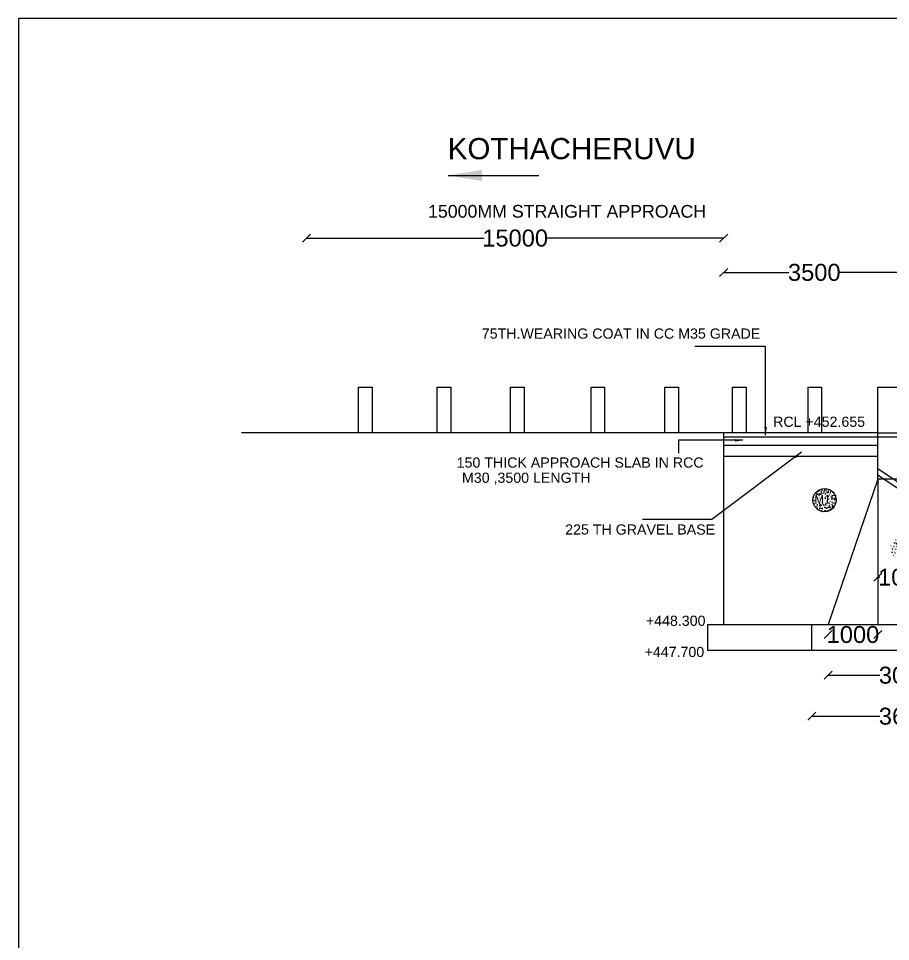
# Model space of a CAD drawing. Header units: millimetres. Extents: x 5124 to 3235262, y 2311 to 45960846.
# Drawn here: x 3188925 to 3199222, y 45949950 to 45960846 of the extents above; entities that cross this region are included whole.
import ezdxf

# ---------------------------------------------------------------- set-up
doc = ezdxf.new("R2010")
doc.units = ezdxf.units.MM
doc.header["$MEASUREMENT"] = 0
doc.layers.add('DRAWING', color=7, linetype='Continuous')
doc.layers.add('TEXT', color=7, linetype='Continuous')
doc.styles.get("Standard").update_dxf_attribs({"font": 'arial.ttf', "height": 200})
doc.dimstyles.get("Standard").update_dxf_attribs({"dimtxt": 200, "dimasz": 110, "dimexe": 0.18, "dimexo": 0.0625, "dimgap": 0.09, "dimtad": 0, "dimtih": 1, "dimtoh": 1, "dimdec": 0, "dimzin": 0, "dimdsep": 46, "dimtxsty": 'Standard', "dimblk": 'OBLIQUE', "dimcen": 0.09, "dimse1": 1, "dimse2": 1, "dimadec": 0, "dimazin": 0, "dimtfac": 1, "dimtdec": 0, "dimtofl": 0, "dimtmove": 0, "dimatfit": 3, "dimfxl": 1, "dimtolj": 1, "dimtzin": 0, "dimarcsym": 0})

# ---------------------------------------------------------------- blocks, each defined once
blk = doc.blocks.new('_Oblique')
at = {"color": 0, "linetype": 'ByBlock', "lineweight": -2}
blk.add_line((-0.5, -0.5), (0.5, 0.5), dxfattribs=at)
blk = doc.blocks.new('*D27')
at = {"layer": 'Defpoints', "color": 0, "transparency": 16777216}
for p in [(3192327, 45958253), (3192327, 45958253), (3197251, 45955955)]:
    blk.add_point(p, dxfattribs=at)
at = {"layer": 'DRAWING', "color": 0, "lineweight": -2, "transparency": 16777216}
for p, q in [((3192327, 45958253), (3194422, 45958253)), ((3197251, 45958253), (3195155, 45958253))]:
    blk.add_line(p, q, dxfattribs=at)
at = {"layer": 'DRAWING', "color": 0, "lineweight": -2, "transparency": 16777216, "xscale": 95, "yscale": 95, "zscale": 95, "rotation": 180}
blk.add_blockref('_Oblique', (3192327, 45958253), dxfattribs=at)
at = {"layer": 'DRAWING', "color": 0, "lineweight": -2, "transparency": 16777216, "xscale": 95, "yscale": 95, "zscale": 95}
blk.add_blockref('_Oblique', (3197251, 45958253), dxfattribs=at)
at = {"layer": 'DRAWING', "color": 0, "transparency": 16777216, "insert": (3194789, 45958253), "char_height": 200, "attachment_point": 5}
blk.add_mtext('\\A1;15000', dxfattribs=at)
blk = doc.blocks.new('*D28')
at = {"layer": 'Defpoints', "color": 0, "transparency": 16777216}
for p in [(3197251, 45958253), (3199391, 45957848), (3199391, 45956494)]:
    blk.add_point(p, dxfattribs=at)
at = {"layer": 'DRAWING', "color": 0, "lineweight": -2, "transparency": 16777216}
for p, q in [((3197251, 45957848), (3198022, 45957848)), ((3199391, 45957848), (3198619, 45957848))]:
    blk.add_line(p, q, dxfattribs=at)
at = {"layer": 'DRAWING', "color": 0, "lineweight": -2, "transparency": 16777216, "xscale": 95, "yscale": 95, "zscale": 95, "rotation": 180}
blk.add_blockref('_Oblique', (3197251, 45957848), dxfattribs=at)
at = {"layer": 'DRAWING', "color": 0, "lineweight": -2, "transparency": 16777216, "xscale": 95, "yscale": 95, "zscale": 95}
blk.add_blockref('_Oblique', (3199391, 45957848), dxfattribs=at)
at = {"layer": 'DRAWING', "color": 0, "transparency": 16777216, "insert": (3198321, 45957848), "char_height": 200, "attachment_point": 5}
blk.add_mtext('\\A1;3500', dxfattribs=at)
blk = doc.blocks.new('*D37')
at = {"layer": 'Defpoints', "color": 0, "transparency": 16777216}
for p in [(3199071, 45954250), (3199699, 45954250), (3199699, 45954250)]:
    blk.add_point(p, dxfattribs=at)
at = {"layer": 'DRAWING', "color": 0, "lineweight": -2, "transparency": 16777216}
for p, q in [((3199071, 45954250), (3199096, 45954250)), ((3199699, 45954250), (3199674, 45954250))]:
    blk.add_line(p, q, dxfattribs=at)
at = {"layer": 'DRAWING', "color": 0, "lineweight": -2, "transparency": 16777216, "xscale": 95, "yscale": 95, "zscale": 95, "rotation": 180}
blk.add_blockref('_Oblique', (3199071, 45954250), dxfattribs=at)
at = {"layer": 'DRAWING', "color": 0, "lineweight": -2, "transparency": 16777216, "xscale": 95, "yscale": 95, "zscale": 95}
blk.add_blockref('_Oblique', (3199699, 45954250), dxfattribs=at)
at = {"layer": 'DRAWING', "color": 0, "transparency": 16777216, "insert": (3199385, 45954250), "char_height": 200, "attachment_point": 5}
blk.add_mtext('\\A1;1000', dxfattribs=at)
blk = doc.blocks.new('*D39')
at = {"layer": 'Defpoints', "color": 0, "transparency": 16777216}
for p in [(3198486, 45953693), (3199071, 45953693), (3199071, 45953573)]:
    blk.add_point(p, dxfattribs=at)
at = {"layer": 'DRAWING', "color": 0, "lineweight": -2, "transparency": 16777216}
for p, q in [((3198486, 45953573), (3198489, 45953573)), ((3199071, 45953573), (3199067, 45953573))]:
    blk.add_line(p, q, dxfattribs=at)
at = {"layer": 'DRAWING', "color": 0, "lineweight": -2, "transparency": 16777216, "xscale": 95, "yscale": 95, "zscale": 95, "rotation": 180}
blk.add_blockref('_Oblique', (3198486, 45953573), dxfattribs=at)
at = {"layer": 'DRAWING', "color": 0, "lineweight": -2, "transparency": 16777216, "xscale": 95, "yscale": 95, "zscale": 95}
blk.add_blockref('_Oblique', (3199071, 45953573), dxfattribs=at)
at = {"layer": 'DRAWING', "color": 0, "transparency": 16777216, "insert": (3198778, 45953573), "char_height": 200, "attachment_point": 5}
blk.add_mtext('\\A1;1000', dxfattribs=at)
blk = doc.blocks.new('*D30')
at = {"layer": 'Defpoints', "color": 0, "transparency": 16777216}
for p in [(3198486, 45953693), (3200302, 45953693), (3200302, 45953093)]:
    blk.add_point(p, dxfattribs=at)
at = {"layer": 'DRAWING', "color": 0, "lineweight": -2, "transparency": 16777216}
for p, q in [((3198486, 45953093), (3199096, 45953093)), ((3200302, 45953093), (3199692, 45953093))]:
    blk.add_line(p, q, dxfattribs=at)
at = {"layer": 'DRAWING', "color": 0, "lineweight": -2, "transparency": 16777216, "xscale": 95, "yscale": 95, "zscale": 95, "rotation": 180}
blk.add_blockref('_Oblique', (3198486, 45953093), dxfattribs=at)
at = {"layer": 'DRAWING', "color": 0, "lineweight": -2, "transparency": 16777216, "xscale": 95, "yscale": 95, "zscale": 95}
blk.add_blockref('_Oblique', (3200302, 45953093), dxfattribs=at)
at = {"layer": 'DRAWING', "color": 0, "transparency": 16777216, "insert": (3199394, 45953093), "char_height": 200, "attachment_point": 5}
blk.add_mtext('\\A1;3000', dxfattribs=at)
blk = doc.blocks.new('*D40')
at = {"layer": 'Defpoints', "color": 0, "transparency": 16777216}
for p in [(3198292, 45953386), (3200496, 45953386), (3198292, 45952609)]:
    blk.add_point(p, dxfattribs=at)
at = {"layer": 'DRAWING', "color": 0, "lineweight": -2, "transparency": 16777216}
for p, q in [((3198292, 45952609), (3199096, 45952609)), ((3200496, 45952609), (3199692, 45952609))]:
    blk.add_line(p, q, dxfattribs=at)
at = {"layer": 'DRAWING', "color": 0, "lineweight": -2, "transparency": 16777216, "xscale": 95, "yscale": 95, "zscale": 95, "rotation": 180}
blk.add_blockref('_Oblique', (3198292, 45952609), dxfattribs=at)
at = {"layer": 'DRAWING', "color": 0, "lineweight": -2, "transparency": 16777216, "xscale": 95, "yscale": 95, "zscale": 95}
blk.add_blockref('_Oblique', (3200496, 45952609), dxfattribs=at)
at = {"layer": 'DRAWING', "color": 0, "transparency": 16777216, "insert": (3199394, 45952609), "char_height": 200, "attachment_point": 5}
blk.add_mtext('\\A1;3600', dxfattribs=at)

msp = doc.modelspace()

# ---------------------------------------------------------------- hatches: boundary and pattern name
at = {"layer": 'DRAWING'}
h = msp.add_hatch(dxfattribs=at)
h.set_pattern_fill('AR-CONC', color=256, scale=10, style=0)
h.set_pattern_definition([(50, (110975.047, 994.455), (71.72601826, -6.2752135), [7.5, -82.5]), (355, (110975.05, 994.455), (-13.87513336, 75.21921337), [6, -66]), (100.4514, (110981.024, 993.93), (57.85093817, 68.94395421), [6.374019, -70.1142112]), (46.1842, (110975.05, 1014.455), (106.72410486, -16.55190143), [11.25, -123.75]), (96.6356, (110983.94, 1013.08), (93.46627055, 97.4117871), [9.5610288, -105.1713]), (351.1842, (110975.05, 1014.46), (93.46619451, 97.4118601), [9, -99]), (21, (110985.047, 1009.455), (59.69070521, -40.26188907), [7.5, -82.5]), (326, (110985.05, 1009.455), (24.33153319, 72.5150045), [6, -66]), (71.4514, (110990.02, 1006.1), (84.02226286, 32.25304967), [6.374019, -70.1142112]), (37.5, (110975.047, 994.455), (1.215985532, 33.289385383), [0, -65.2, 0, -67, 0, -66.25]), (7.5, (110975.047, 994.455), (26.306953744, 39.441171188), [0, -38.2, 0, -63.7, 0, -25.25]), (327.5, (110952.747, 994.455), (53.382243617, -2.255487173), [0, -25, 0, -78, 0, -103.5]), (317.5, (110942.747, 994.455), (58.318616934, 10.010498233), [0, -32.5, 0, -51.8, 0, -73.5])])
h.paths.add_polyline_path([(3198305.6, 45955160.8, 1), (3198579.5, 45955160.8, 1.000001)])
h.paths.add_polyline_path([(3198296, 45955245.7), (3198601.8, 45955245.7), (3198601.8, 45955093.6), (3198296, 45955093.6)], flags=9)
h = msp.add_hatch(dxfattribs=at)
h.set_pattern_fill('AR-CONC', color=256, scale=10, style=0)
h.set_pattern_definition([(50, (111892.44, 421.736), (71.72601826, -6.2752135), [7.5, -82.5]), (355, (111892.44, 421.736), (-13.87513336, 75.21921337), [6, -66]), (100.4514, (111898.416, 421.21), (57.85093817, 68.94395421), [6.374019, -70.1142112]), (46.1842, (111892.44, 441.74), (106.72410486, -16.55190143), [11.25, -123.75]), (96.6356, (111901.33, 440.36), (93.46627055, 97.4117871), [9.5610288, -105.1713]), (351.1842, (111892.44, 441.74), (93.46619451, 97.4118601), [9, -99]), (21, (111902.44, 436.736), (59.69070521, -40.26188907), [7.5, -82.5]), (326, (111902.44, 436.736), (24.33153319, 72.5150045), [6, -66]), (71.4514, (111907.41, 433.38), (84.02226286, 32.25304967), [6.374019, -70.1142112]), (37.5, (111892.44, 421.736), (1.215985532, 33.289385383), [0, -65.2, 0, -67, 0, -66.25]), (7.5, (111892.44, 421.736), (26.306953744, 39.441171188), [0, -38.2, 0, -63.7, 0, -25.25]), (327.5, (111870.14, 421.736), (53.382243617, -2.255487173), [0, -25, 0, -78, 0, -103.5]), (317.5, (111860.14, 421.736), (58.318616934, 10.010498233), [0, -32.5, 0, -51.8, 0, -73.5])])
h.paths.add_polyline_path([(3199222.9, 45954588, 1), (3199496.9, 45954588, 1.000001)])
h.paths.add_polyline_path([(3199213.4, 45954673), (3199519.2, 45954673), (3199519.2, 45954520.9), (3199213.4, 45954520.9)], flags=9)

# ---------------------------------------------------------------- linework, layer by layer
for points in [[(3235262.2, 45960846.4), (3188924.6, 45960846.4), (3188924.6, 45929762.5), (3235262.2, 45929762.5)], [(3193100.1, 45955954.9), (3192940.8, 45955954.9), (3192940.8, 45956493.6), (3193100.1, 45956493.6)], [(3194028.1, 45955954.9), (3193868.8, 45955954.9), (3193868.8, 45956493.6), (3194028.1, 45956493.6)], [(3194895.3, 45955954.9), (3194736, 45955954.9), (3194736, 45956493.6), (3194895.3, 45956493.6)], [(3195845.1, 45955954.9), (3195685.8, 45955954.9), (3195685.8, 45956493.6), (3195845.1, 45956493.6)], [(3196716.5, 45955954.9), (3196557.2, 45955954.9), (3196557.2, 45956493.6), (3196716.5, 45956493.6)], [(3197516.3, 45955954.9), (3197357, 45955954.9), (3197357, 45956493.6), (3197516.3, 45956493.6)], [(3198406.6, 45955954.9), (3198247.3, 45955954.9), (3198247.3, 45956493.6), (3198406.6, 45956493.6)]]:
    msp.add_lwpolyline(points, close=True, dxfattribs=at)
for points in [[(3199071.2, 45955906.6), (3199071.2, 45956493.6), (3199391.1, 45956493.6)], [(3197250.5, 45955954.9), (3191558.2, 45955954.9)], [(3199071.2, 45955954.9), (3197250.5, 45955954.9), (3197250.5, 45953692.8), (3200496.5, 45953692.8), (3200496.5, 45953385.6), (3197063.5, 45953385.6), (3197063.5, 45953692.8), (3197250.5, 45953692.8)], [(3199391.1, 45955954.9), (3199391.1, 45955593.5), (3199698.9, 45955593.5), (3199698.9, 45955407.6), (3199070.5, 45955407.6), (3199071.2, 45955906.6)], [(3199071.2, 45955954.9), (3206962, 45955954.9)], [(3197250.5, 45955906.6), (3206962, 45955906.6)], [(3199071.1, 45955804.6), (3197250.5, 45955804.6)], [(3199070.9, 45955676.3), (3197250.5, 45955676.3)], [(3199070.7, 45955532.2), (3202719.4, 45953082.2), (3206962, 45953082.2)], [(3199070.5, 45955407.6), (3198486.3, 45953692.8)], [(3199070.5, 45955407.6), (3199070.5, 45953692.8)], [(3199070.6, 45955458.6), (3202700.8, 45953021), (3206962, 45953021)], [(3198291.6, 45953385.6), (3198291.6, 45953692.8)]]:
    msp.add_lwpolyline(points, dxfattribs=at)
msp.add_circle((3198442.5, 45955160.8), 137, dxfattribs=at)

# ---------------------------------------------------------------- texts
at = {"layer": 'DRAWING', "insert": (3198321, 45955220.7), "char_height": 100, "width": 483.458, "attachment_point": 1}
msp.add_mtext('M15', dxfattribs=at)
at = {"layer": 'TEXT'}
for s, height, p in [('KOTHACHERUVU', 250, (3193992.5, 45959184.8)), ('15000MM STRAIGHT APPROACH', 150, (3193760.7, 45958494.7)), ('75TH.WEARING COAT IN CC M35 GRADE', 120, (3194395.6, 45957066.7)), ('RCL +452.655', 120, (3197835.5, 45956025.8)), ('150 THICK APPROACH SLAB IN RCC', 120, (3194098.7, 45955544.5)), ('M30 ,3500 LENGTH', 120, (3194161.5, 45955364.9)), ('225 TH GRAVEL BASE', 120, (3195380.3, 45954754.2)), (' +448.300', 120, (3196286.2, 45953676.9)), (' +447.700', 120, (3196270.9, 45953309))]:
    msp.add_text(s, height=height, dxfattribs=at).set_placement(p)

# ---------------------------------------------------------------- dimensions: what is measured, and where the dimension line sits
at = {"layer": 'DRAWING'}
for base, p1, p2, text, picture, middle in [((3192326.6, 45958252.9), (3197250.5, 45955954.9), (3192326.6, 45958252.9), '15000', '*D27', (3194788.5, 45958252.9)), ((3199391.1, 45957847.6), (3197250.5, 45958252.9), (3199391.1, 45956493.6), '3500', '*D28', (3198320.8, 45957847.6)), ((3199698.9, 45954250.1), (3199070.5, 45954250.1), (3199698.9, 45954250.1), '1000', '*D37', (3199384.7, 45954250.1)), ((3199070.5, 45953572.5), (3198486.3, 45953692.8), (3199070.5, 45953692.8), '1000', '*D39', (3198778.4, 45953572.5)), ((3200301.7, 45953092.5), (3198486.3, 45953692.8), (3200301.7, 45953692.8), '3000', '*D30', (3199394, 45953092.5)), ((3198291.6, 45952608.8), (3200496.5, 45953385.6), (3198291.6, 45953385.6), '3600', '*D40', (3199394.1, 45952608.8))]:
    dim = msp.add_linear_dim(base=base, p1=p1, p2=p2, text=text, dimstyle='Standard', override={"dimasz": 95, "dimarcsym": 1}, dxfattribs=at)
    dim.commit()
    dim.dimension.update_dxf_attribs({"geometry": picture, "text_midpoint": middle})

# ---------------------------------------------------------------- leaders
for points, override in [([(3193996.7, 45958993), (3195069.6, 45958993)], {"dimasz": 400, "dimgap": 0.09, "dimtad": 0, "dimarcsym": 1}), ([(3197746.3, 45955927.6), (3197746.3, 45956974.3), (3196912.2, 45956974.3)], {"dimasz": 95, "dimgap": 0.09, "dimtad": 0, "dimarcsym": 1}), ([(3197478.1, 45955866.5), (3196718.5, 45955866.5), (3196718.5, 45955716.9)], {"dimasz": 95, "dimgap": 0.09, "dimtad": 0, "dimarcsym": 1}), ([(3198171.8, 45955726.8), (3197113.1, 45954930.3), (3196294.4, 45954930.3)], {"dimasz": 95, "dimgap": 0.09, "dimtad": 0, "dimarcsym": 1})]:
    msp.add_leader(points, dimstyle='Standard', override=override, dxfattribs=at)

doc.saveas('drawing.dxf')
